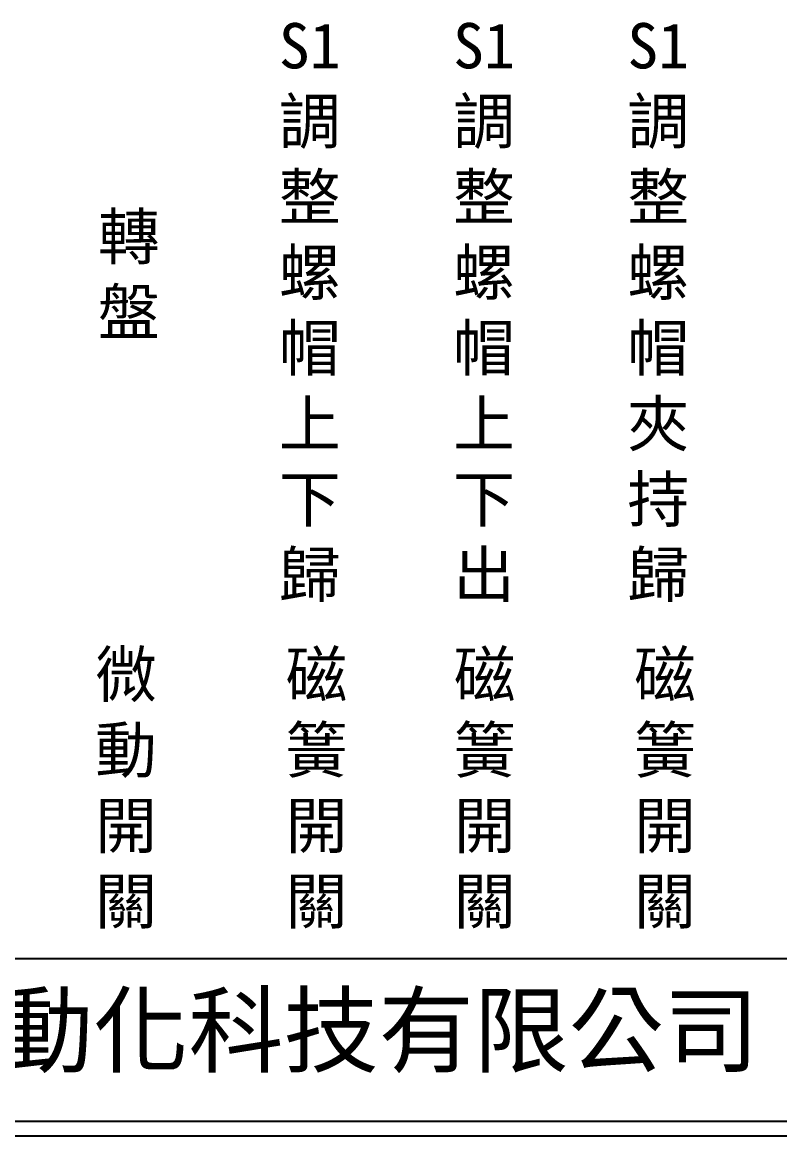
# Model space of a CAD drawing. Extents: x 325 to 612, y 3 to 207.
# Drawn here: x 390.5 to 455.7, y 3 to 98.8 of the extents above; entities that cross this region are included whole.
import ezdxf

# ---------------------------------------------------------------- set-up
doc = ezdxf.new("R2010")
doc.units = 0
doc.layers.add('圖框層', color=7, linetype='CONTINUOUS')
doc.layers.add('標尺寸層', color=3, linetype='CONTINUOUS')
doc.styles.add('CNS', font='romanc.shx', dxfattribs={"bigfont": 'chineset.shx'})
doc.styles.add('STSL', font='KAIU.TTF')

msp = doc.modelspace()

# ---------------------------------------------------------------- linework, layer by layer
at = {"layer": '圖框層', "color": 7}
for p, q in [((326.569, 18.25), (611.07, 18.25)), ((326.569, 4.25), (611.07, 4.25)), ((325.319, 3), (612.319, 3))]:
    msp.add_line(p, q, dxfattribs=at)

# ---------------------------------------------------------------- texts
at = {"layer": '圖框層', "color": 4, "style": 'STSL'}
msp.add_text('泓陞自動化科技有限公司', height=6, dxfattribs=at).set_placement((363.923, 9.076))
at = {"layer": '標尺寸層', "color": 7, "char_height": 3.9, "width": 4.96081, "attachment_point": 5, "style": 'CNS'}
for s, insert in [('{\\fDFKai-SB|b0|i0|c136|p65;S1調整螺帽上下歸}', (415.283, 73.816)), ('{\\fDFKai-SB|b0|i0|c136|p65;S1調整螺帽上下出}', (430.283, 73.816)), ('{\\fDFKai-SB|b0|i0|c136|p65;S1調整螺帽夾持歸}', (445.283, 73.816)), ('{\\fDFKai-SB|b0|i0|c136|p65;轉盤}', (399.709, 76.973)), ('{\\fDFKai-SB|b0|i0|c136|p65;微動開關}', (399.462, 32.72)), ('{\\fDFKai-SB|b0|i0|c136|p65;磁簧開關}', (415.862, 32.72)), ('{\\fDFKai-SB|b0|i0|c136|p65;磁簧開關}', (430.342, 32.72)), ('{\\fDFKai-SB|b0|i0|c136|p65;磁簧開關}', (445.862, 32.72))]:
    msp.add_mtext(s, dxfattribs=dict(at, insert=insert))

doc.saveas('drawing.dxf')
